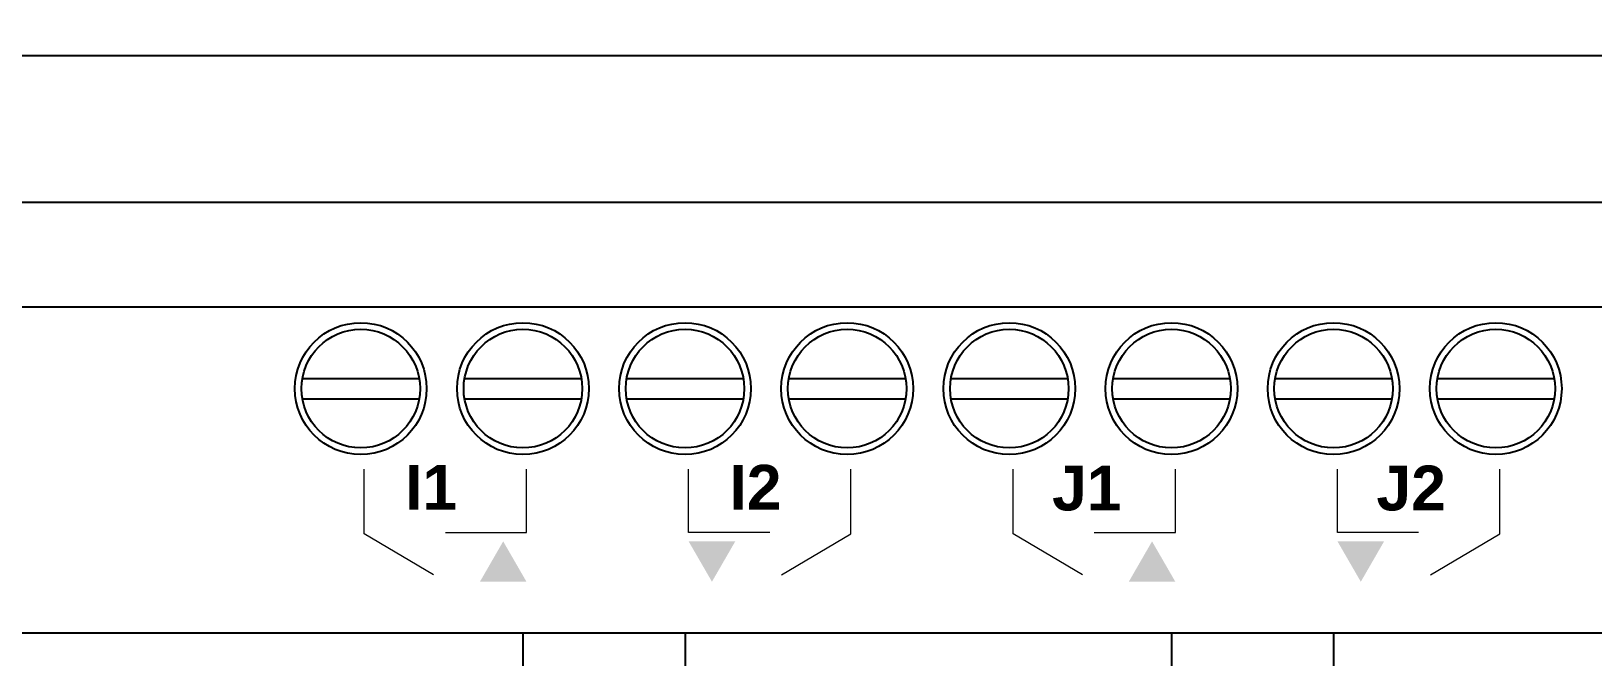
# Model space of a CAD drawing. Header units: millimetres. Extents: x 2517 to 4319, y 573 to 1664.
# Drawn here: x 2840.6 to 2901.7, y 1527.2 to 1552 of the extents above; entities that cross this region are included whole.
import ezdxf
from ezdxf.enums import TextEntityAlignment as Align

# ---------------------------------------------------------------- set-up
doc = ezdxf.new("R2010")
doc.units = ezdxf.units.MM
doc.set_wipeout_variables(frame=1)
for name, color, linetype in [('devices', 7, 'Continuous'), ('Enclosure', 7, 'Continuous'), ('Serigraph', 7, 'Continuous')]:
    doc.layers.add(name, color=color, linetype=linetype)
doc.styles.add('Arial Rounded', font='')
doc.styles.get("Standard").update_dxf_attribs({"font": 'arial.ttf'})
doc.styles.get('Arial Rounded').set_extended_font_data('Arial Rounded MT Bold')

# ---------------------------------------------------------------- blocks, each defined once
blk = doc.blocks.new('ZIO-MB24_ENVOLVENTE')
at = {"layer": 'Enclosure'}
for p, q in [((211.6, -22.429), (0, -22.429)), ((190.547, -28.172), (9.504, -28.172)), ((9.504, -32.245), (190.547, -32.245)), ((0, -45), (211.6, -45))]:
    blk.add_line(p, q, dxfattribs=at)
for points in [[(75.457, -35.046), (80.027, -35.046)], [(81.806, -35.046), (86.376, -35.046)], [(88.151, -35.046), (92.721, -35.046)], [(94.5, -35.046), (99.07, -35.046)], [(100.845, -35.046), (105.415, -35.046)], [(107.194, -35.046), (111.764, -35.046)], [(113.539, -35.046), (118.108, -35.046)], [(119.888, -35.046), (124.457, -35.046)], [(75.457, -35.852), (80.027, -35.852)], [(81.806, -35.852), (86.376, -35.852)], [(88.151, -35.852), (92.721, -35.852)], [(94.5, -35.852), (99.07, -35.852)], [(100.845, -35.852), (105.415, -35.852)], [(107.194, -35.852), (111.764, -35.852)], [(113.539, -35.852), (118.108, -35.852)], [(119.888, -35.852), (124.457, -35.852)]]:
    blk.add_lwpolyline(points, dxfattribs=at)
for centre, radius in [((77.742, -35.449), 2.58), ((84.091, -35.449), 2.58), ((90.436, -35.449), 2.58), ((96.785, -35.449), 2.58), ((103.13, -35.449), 2.58), ((109.479, -35.449), 2.58), ((115.824, -35.449), 2.58), ((122.173, -35.449), 2.58), ((77.742, -35.449), 2.32), ((84.091, -35.449), 2.32), ((90.436, -35.449), 2.32), ((96.785, -35.449), 2.32), ((103.13, -35.449), 2.32), ((109.479, -35.449), 2.32), ((115.824, -35.449), 2.32), ((122.173, -35.449), 2.32)]:
    blk.add_circle(centre, radius, dxfattribs=at)
blk = doc.blocks.new('ZIO-MB24_SERIGRAFIA')
at = {"layer": 'Serigraph'}
h = blk.add_hatch(color=256, dxfattribs=at)
h.dxf.hatch_style = 2
h.paths.add_polyline_path([(82.407, -43.003), (83.318, -41.424), (84.23, -43.003)])
h = blk.add_hatch(color=256, dxfattribs=at)
h.dxf.hatch_style = 2
h.paths.add_polyline_path([(90.578, -41.425), (91.49, -43.003), (92.402, -41.425)])
h = blk.add_hatch(color=256, dxfattribs=at)
h.dxf.hatch_style = 2
h.paths.add_polyline_path([(107.807, -43.003), (108.718, -41.424), (109.63, -43.003)])
h = blk.add_hatch(color=256, dxfattribs=at)
h.dxf.hatch_style = 2
h.paths.add_polyline_path([(115.978, -41.425), (116.89, -43.004), (117.801, -41.425)])
at = {"layer": 'Serigraph', "lineweight": 18}
for p, q in [((77.877, -41.133), (77.877, -38.595)), ((84.23, -41.071), (84.23, -38.595)), ((90.578, -41.071), (90.578, -38.595)), ((96.93, -41.133), (96.93, -38.595)), ((103.278, -41.133), (103.278, -38.595)), ((109.63, -41.071), (109.63, -38.595)), ((115.978, -41.071), (115.978, -38.595)), ((122.33, -41.133), (122.33, -38.595)), ((80.594, -42.732), (77.877, -41.133)), ((81.054, -41.071), (84.23, -41.071)), ((93.754, -41.071), (90.578, -41.071)), ((94.214, -42.732), (96.93, -41.133)), ((105.994, -42.732), (103.278, -41.133)), ((106.454, -41.071), (109.63, -41.071)), ((119.154, -41.071), (115.978, -41.071)), ((119.614, -42.732), (122.33, -41.133))]:
    blk.add_line(p, q, dxfattribs=at)
at = {"layer": 'Serigraph', "style": 'Arial Rounded'}
for s, p in [('I1', (79.475, -40.183)), ('I2', (92.172, -40.183)), ('J1', (104.802, -40.213)), ('J2', (117.499, -40.213))]:
    blk.add_text(s, height=1.7525, dxfattribs=at).set_placement(p)
blk = doc.blocks.new('ZIO-MB24_ATT_DEF')
blk.add_wipeout([(0, 45), (211.6, 45), (211.6, -45), (0, -45)])
for p, q in [((84.091, -45), (84.091, -46.289)), ((90.436, -45), (90.436, -46.289)), ((109.479, -45), (109.479, -46.289)), ((115.824, -45), (115.824, -46.289))]:
    blk.add_line(p, q)
at = {"layer": 'Enclosure'}
blk.add_blockref('ZIO-MB24_ENVOLVENTE', (0, 0), dxfattribs=at)
at = {"layer": 'Serigraph'}
blk.add_blockref('ZIO-MB24_SERIGRAFIA', (0, 0), dxfattribs=at)
at = {"color": 3, "flags": 2}
blk.add_attdef('REFERENCE', text='', height=2.5, dxfattribs=at).set_placement((35.324, 28.944), align=Align.CENTER)
at = {"color": 3}
blk.add_attdef('PHYSICAL_ADD.', text='', height=2.5, dxfattribs=at).set_placement((160.052, 28.959), align=Align.CENTER)

msp = doc.modelspace()

# ---------------------------------------------------------------- block references
at = {"layer": 'devices'}
msp.add_blockref('ZIO-MB24_ATT_DEF', (2775.777, 1573.49), dxfattribs=at)

doc.saveas('drawing.dxf')
